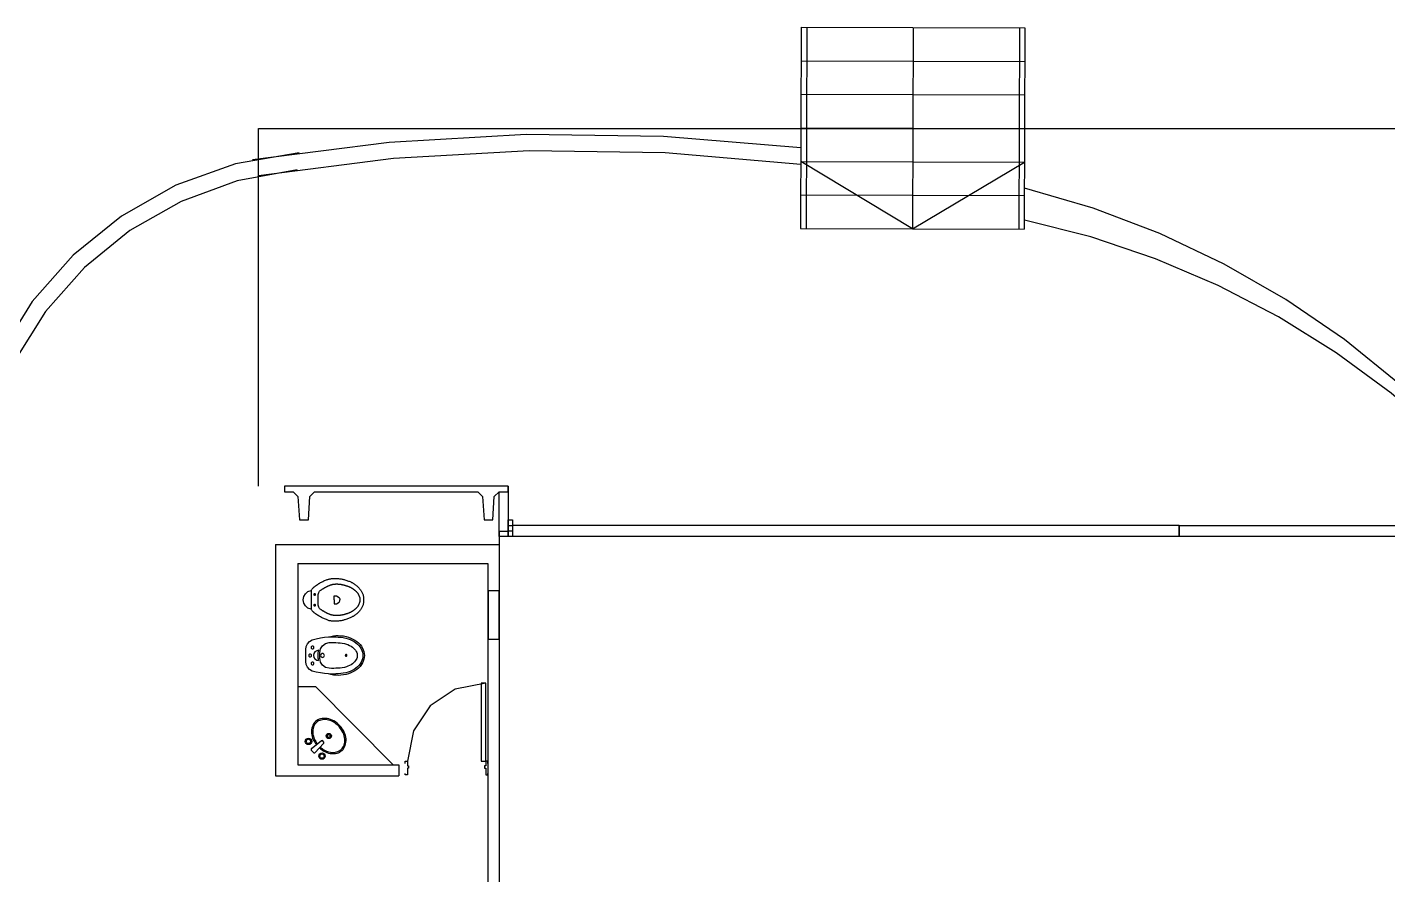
# Model space of a CAD drawing. Header units: metres. Extents: x 2 to 323, y -2 to 254.
# Drawn here: x 114 to 126.16, y 124.34 to 131.92 of the extents above; entities that cross this region are included whole.
import ezdxf

# ---------------------------------------------------------------- set-up
doc = ezdxf.new("R2010")
doc.units = ezdxf.units.M
for name, color, linetype in [('0-CARPINTERIAS', 7, 'Continuous'), ('0-MUROS EXISTENTES', 7, 'Continuous'), ('0-PROYECCIONES', 7, 'Continuous'), ('0-SANITARIOS', 7, 'Continuous'), ('0-VISTA-005', 7, 'Continuous'), ('0-VISTA-015', 7, 'Continuous'), ('00', 7, 'Continuous')]:
    doc.layers.add(name, color=color, linetype=linetype)

msp = doc.modelspace()

# ---------------------------------------------------------------- linework, layer by layer
for p, q in [((116.538, 125.466), (116.626, 125.533)), ((116.538, 125.466), (116.626, 125.533)), ((116.646, 125.525), (116.64, 125.533)), ((116.646, 125.525), (116.64, 125.533)), ((116.558, 125.43), (116.537, 125.452)), ((116.558, 125.43), (116.537, 125.452)), ((116.572, 125.429), (116.646, 125.511)), ((116.572, 125.429), (116.646, 125.511))]:
    msp.add_line(p, q)
for points in [[(116.535, 126.711), (116.507, 126.722), (116.485, 126.741), (116.471, 126.766), (116.465, 126.795), (116.471, 126.825), (116.485, 126.85), (116.507, 126.869), (116.535, 126.88)], [(116.535, 126.88), (116.538, 126.885), (116.542, 126.889), (116.545, 126.893), (116.549, 126.897), (116.551, 126.9), (116.554, 126.902), (116.556, 126.905), (116.559, 126.907), (116.563, 126.911), (116.568, 126.914), (116.572, 126.918), (116.576, 126.921), (116.577, 126.922), (116.577, 126.922), (116.578, 126.922), (116.578, 126.923), (116.581, 126.925), (116.584, 126.926), (116.586, 126.928), (116.589, 126.93), (116.591, 126.932), (116.594, 126.933), (116.597, 126.935), (116.599, 126.936), (116.6, 126.937), (116.601, 126.938), (116.602, 126.938), (116.602, 126.939), (116.605, 126.94), (116.608, 126.942), (116.61, 126.943), (116.613, 126.945), (116.62, 126.949), (116.627, 126.953), (116.634, 126.957), (116.641, 126.96), (116.648, 126.964), (116.656, 126.967), (116.664, 126.97), (116.672, 126.973), (116.678, 126.976), (116.685, 126.978), (116.692, 126.98), (116.698, 126.981), (116.703, 126.983), (116.708, 126.984), (116.713, 126.984), (116.718, 126.985), (116.721, 126.985), (116.723, 126.986), (116.726, 126.986), (116.728, 126.986), (116.73, 126.986), (116.731, 126.986), (116.732, 126.986), (116.734, 126.986), (116.736, 126.986), (116.738, 126.986), (116.739, 126.987), (116.741, 126.987), (116.745, 126.987), (116.75, 126.987), (116.754, 126.987), (116.758, 126.987), (116.763, 126.986), (116.769, 126.986), (116.774, 126.986), (116.78, 126.985), (116.788, 126.984), (116.796, 126.983), (116.804, 126.982), (116.812, 126.98), (116.819, 126.979), (116.825, 126.977), (116.832, 126.976), (116.838, 126.974), (116.846, 126.972), (116.854, 126.969), (116.861, 126.966), (116.869, 126.963), (116.876, 126.961), (116.883, 126.958), (116.89, 126.955), (116.896, 126.951), (116.901, 126.949), (116.906, 126.946), (116.911, 126.944), (116.915, 126.941), (116.919, 126.938), (116.923, 126.936), (116.927, 126.933), (116.931, 126.93), (116.935, 126.927), (116.939, 126.924), (116.943, 126.921), (116.947, 126.917), (116.95, 126.914), (116.953, 126.911), (116.956, 126.909), (116.959, 126.906), (116.963, 126.902), (116.966, 126.899), (116.969, 126.895), (116.972, 126.892), (116.975, 126.888), (116.978, 126.884), (116.981, 126.879), (116.984, 126.875), (116.987, 126.869), (116.99, 126.864), (116.993, 126.858), (116.995, 126.852), (116.998, 126.845), (117, 126.839), (117.002, 126.832), (117.004, 126.826), (117.005, 126.823), (117.005, 126.82), (117.005, 126.816), (117.005, 126.813), (117.005, 126.795), (117.005, 126.778), (117.005, 126.774), (117.005, 126.771), (117.005, 126.768), (117.004, 126.765), (117.002, 126.759), (117, 126.752), (116.998, 126.746), (116.995, 126.739), (116.993, 126.733), (116.99, 126.727), (116.987, 126.722), (116.984, 126.716), (116.981, 126.711), (116.978, 126.707), (116.975, 126.703), (116.972, 126.699), (116.969, 126.695), (116.966, 126.692), (116.963, 126.689), (116.959, 126.685), (116.956, 126.682), (116.953, 126.679), (116.95, 126.677), (116.947, 126.674), (116.943, 126.67), (116.939, 126.667), (116.935, 126.664), (116.931, 126.661), (116.927, 126.658), (116.923, 126.655), (116.919, 126.653), (116.915, 126.65), (116.911, 126.647), (116.906, 126.645), (116.901, 126.642), (116.896, 126.64), (116.89, 126.636), (116.883, 126.633), (116.876, 126.63), (116.869, 126.628), (116.861, 126.625), (116.854, 126.622), (116.846, 126.619), (116.838, 126.617), (116.832, 126.615), (116.825, 126.613), (116.819, 126.612), (116.812, 126.611), (116.804, 126.609), (116.796, 126.608), (116.788, 126.607), (116.78, 126.606), (116.774, 126.605), (116.769, 126.605), (116.763, 126.605), (116.758, 126.604), (116.754, 126.604), (116.75, 126.604), (116.745, 126.604), (116.741, 126.604), (116.739, 126.604), (116.738, 126.604), (116.736, 126.604), (116.734, 126.605), (116.732, 126.605), (116.731, 126.605), (116.73, 126.605), (116.728, 126.605), (116.726, 126.605), (116.723, 126.605), (116.721, 126.606), (116.718, 126.606), (116.713, 126.607), (116.708, 126.607), (116.703, 126.608), (116.698, 126.609), (116.692, 126.611), (116.685, 126.613), (116.678, 126.615), (116.672, 126.618), (116.664, 126.621), (116.656, 126.624), (116.648, 126.627), (116.641, 126.631), (116.634, 126.634), (116.627, 126.638), (116.62, 126.642), (116.613, 126.646), (116.61, 126.648), (116.608, 126.649), (116.605, 126.651), (116.602, 126.652), (116.602, 126.653), (116.601, 126.653), (116.6, 126.654), (116.599, 126.654), (116.597, 126.656), (116.594, 126.658), (116.591, 126.659), (116.589, 126.661), (116.586, 126.663), (116.584, 126.665), (116.581, 126.666), (116.578, 126.668), (116.578, 126.669), (116.577, 126.669), (116.577, 126.669), (116.576, 126.67), (116.572, 126.673), (116.568, 126.677), (116.563, 126.68), (116.559, 126.684), (116.556, 126.686), (116.554, 126.689), (116.551, 126.691), (116.549, 126.694), (116.545, 126.698), (116.542, 126.702), (116.538, 126.706), (116.535, 126.711)], [(116.812, 125.449), (116.821, 125.458), (116.829, 125.469), (116.835, 125.48), (116.84, 125.492), (116.844, 125.506), (116.847, 125.521), (116.848, 125.536), (116.848, 125.551), (116.845, 125.567), (116.842, 125.582), (116.837, 125.597), (116.832, 125.611), (116.824, 125.627), (116.814, 125.642), (116.804, 125.656), (116.793, 125.669), (116.78, 125.681), (116.767, 125.693), (116.753, 125.703), (116.738, 125.712), (116.724, 125.72), (116.71, 125.725), (116.695, 125.73), (116.68, 125.733), (116.665, 125.735), (116.65, 125.735), (116.635, 125.734), (116.62, 125.731), (116.608, 125.727), (116.596, 125.721), (116.585, 125.715), (116.575, 125.706), (116.566, 125.697), (116.558, 125.687), (116.552, 125.675), (116.547, 125.663), (116.543, 125.649), (116.54, 125.634), (116.539, 125.619), (116.539, 125.604), (116.541, 125.589), (116.545, 125.573), (116.549, 125.559), (116.555, 125.544), (116.561, 125.533), (116.568, 125.521), (116.575, 125.511), (116.582, 125.5)], [(116.812, 125.449), (116.821, 125.458), (116.829, 125.469), (116.835, 125.48), (116.84, 125.492), (116.844, 125.506), (116.847, 125.521), (116.848, 125.536), (116.848, 125.551), (116.845, 125.567), (116.842, 125.582), (116.837, 125.597), (116.832, 125.611), (116.824, 125.627), (116.814, 125.642), (116.804, 125.656), (116.793, 125.669), (116.78, 125.681), (116.767, 125.693), (116.753, 125.703), (116.738, 125.712), (116.724, 125.72), (116.71, 125.725), (116.695, 125.73), (116.68, 125.733), (116.665, 125.735), (116.65, 125.735), (116.635, 125.734), (116.62, 125.731), (116.608, 125.727), (116.596, 125.721), (116.585, 125.715), (116.575, 125.706), (116.566, 125.697), (116.558, 125.687), (116.552, 125.675), (116.547, 125.663), (116.543, 125.649), (116.54, 125.634), (116.539, 125.619), (116.539, 125.604), (116.541, 125.589), (116.545, 125.573), (116.549, 125.559), (116.555, 125.544), (116.561, 125.533), (116.568, 125.521), (116.575, 125.511), (116.582, 125.5)], [(116.804, 125.457), (116.813, 125.465), (116.819, 125.475), (116.825, 125.485), (116.83, 125.495), (116.834, 125.509), (116.836, 125.523), (116.837, 125.536), (116.836, 125.55), (116.835, 125.565), (116.831, 125.579), (116.827, 125.593), (116.821, 125.607), (116.814, 125.621), (116.805, 125.635), (116.795, 125.649), (116.785, 125.662), (116.773, 125.673), (116.76, 125.684), (116.747, 125.694), (116.733, 125.703), (116.72, 125.709), (116.706, 125.715), (116.692, 125.719), (116.678, 125.722), (116.664, 125.724), (116.65, 125.724), (116.636, 125.723), (116.623, 125.72), (116.612, 125.717), (116.601, 125.712), (116.591, 125.706), (116.582, 125.698), (116.574, 125.69), (116.567, 125.681), (116.562, 125.671), (116.557, 125.66), (116.553, 125.646), (116.551, 125.633), (116.55, 125.619), (116.55, 125.605), (116.552, 125.59), (116.556, 125.576), (116.56, 125.562), (116.565, 125.549), (116.571, 125.538), (116.577, 125.527), (116.584, 125.517), (116.591, 125.507)], [(116.804, 125.457), (116.813, 125.465), (116.819, 125.475), (116.825, 125.485), (116.83, 125.495), (116.834, 125.509), (116.836, 125.523), (116.837, 125.536), (116.836, 125.55), (116.835, 125.565), (116.831, 125.579), (116.827, 125.593), (116.821, 125.607), (116.814, 125.621), (116.805, 125.635), (116.795, 125.649), (116.785, 125.662), (116.773, 125.673), (116.76, 125.684), (116.747, 125.694), (116.733, 125.703), (116.72, 125.709), (116.706, 125.715), (116.692, 125.719), (116.678, 125.722), (116.664, 125.724), (116.65, 125.724), (116.636, 125.723), (116.623, 125.72), (116.612, 125.717), (116.601, 125.712), (116.591, 125.706), (116.582, 125.698), (116.574, 125.69), (116.567, 125.681), (116.562, 125.671), (116.557, 125.66), (116.553, 125.646), (116.551, 125.633), (116.55, 125.619), (116.55, 125.605), (116.552, 125.59), (116.556, 125.576), (116.56, 125.562), (116.565, 125.549), (116.571, 125.538), (116.577, 125.527), (116.584, 125.517), (116.591, 125.507)], [(116.64, 125.533), (116.636, 125.535), (116.633, 125.536), (116.629, 125.535), (116.626, 125.533)], [(116.64, 125.533), (116.636, 125.535), (116.633, 125.536), (116.629, 125.535), (116.626, 125.533)], [(116.538, 125.466), (116.537, 125.465), (116.536, 125.463), (116.535, 125.461), (116.535, 125.459), (116.535, 125.457), (116.535, 125.455), (116.536, 125.453), (116.537, 125.452)], [(116.538, 125.466), (116.537, 125.465), (116.536, 125.463), (116.535, 125.461), (116.535, 125.459), (116.535, 125.457), (116.535, 125.455), (116.536, 125.453), (116.537, 125.452)], [(116.558, 125.43), (116.561, 125.428), (116.565, 125.427), (116.568, 125.427), (116.572, 125.429)], [(116.558, 125.43), (116.561, 125.428), (116.565, 125.427), (116.568, 125.427), (116.572, 125.429)], [(116.61, 125.471), (116.619, 125.463), (116.628, 125.456), (116.638, 125.449), (116.649, 125.443), (116.663, 125.436), (116.677, 125.43), (116.692, 125.425), (116.707, 125.422), (116.722, 125.42), (116.737, 125.42), (116.752, 125.421), (116.767, 125.424), (116.779, 125.428), (116.791, 125.434), (116.802, 125.441), (116.812, 125.449)], [(116.61, 125.471), (116.619, 125.463), (116.628, 125.456), (116.638, 125.449), (116.649, 125.443), (116.663, 125.436), (116.677, 125.43), (116.692, 125.425), (116.707, 125.422), (116.722, 125.42), (116.737, 125.42), (116.752, 125.421), (116.767, 125.424), (116.779, 125.428), (116.791, 125.434), (116.802, 125.441), (116.812, 125.449)], [(116.617, 125.479), (116.626, 125.472), (116.635, 125.465), (116.644, 125.458), (116.654, 125.452), (116.667, 125.446), (116.681, 125.44), (116.695, 125.436), (116.709, 125.433), (116.723, 125.431), (116.737, 125.431), (116.75, 125.432), (116.764, 125.435), (116.775, 125.439), (116.786, 125.444), (116.795, 125.45), (116.804, 125.457)], [(116.617, 125.479), (116.626, 125.472), (116.635, 125.465), (116.644, 125.458), (116.654, 125.452), (116.667, 125.446), (116.681, 125.44), (116.695, 125.436), (116.709, 125.433), (116.723, 125.431), (116.737, 125.431), (116.75, 125.432), (116.764, 125.435), (116.775, 125.439), (116.786, 125.444), (116.795, 125.45), (116.804, 125.457)], [(116.646, 125.511), (116.648, 125.514), (116.649, 125.518), (116.648, 125.522), (116.646, 125.525)], [(116.646, 125.511), (116.648, 125.514), (116.649, 125.518), (116.648, 125.522), (116.646, 125.525)], [(117.376, 125.331), (117.376, 125.351), (117.396, 125.351), (117.396, 125.311), (117.406, 125.311), (117.406, 125.291), (117.396, 125.291), (117.396, 125.231), (117.376, 125.231), (117.376, 125.241)], [(117.376, 125.331), (117.376, 125.351), (117.396, 125.351), (117.396, 125.311), (117.406, 125.311), (117.406, 125.291), (117.396, 125.291), (117.396, 125.231), (117.376, 125.231), (117.376, 125.241)], [(118.116, 125.331), (118.116, 125.351), (118.096, 125.351), (118.096, 125.311), (118.086, 125.311), (118.086, 125.291), (118.096, 125.291), (118.096, 125.231), (118.116, 125.231), (118.116, 125.241)], [(118.116, 125.331), (118.116, 125.351), (118.096, 125.351), (118.096, 125.311), (118.086, 125.311), (118.086, 125.291), (118.096, 125.291), (118.096, 125.231), (118.116, 125.231), (118.116, 125.241)]]:
    msp.add_lwpolyline(points)
for points in [[(116.692, 126.133), (116.655, 126.136), (116.618, 126.141), (116.581, 126.148), (116.545, 126.157), (116.522, 126.172), (116.504, 126.193), (116.492, 126.217), (116.487, 126.244), (116.487, 126.352), (116.492, 126.379), (116.504, 126.403), (116.522, 126.423), (116.545, 126.438), (116.581, 126.448), (116.618, 126.455), (116.655, 126.46), (116.692, 126.463), (116.713, 126.468), (116.735, 126.472), (116.757, 126.475), (116.778, 126.475), (116.802, 126.474), (116.825, 126.472), (116.848, 126.467), (116.87, 126.461), (116.89, 126.454), (116.909, 126.445), (116.927, 126.435), (116.944, 126.423), (116.959, 126.41), (116.973, 126.396), (116.985, 126.38), (116.995, 126.363), (117.002, 126.348), (117.008, 126.332), (117.011, 126.315), (117.012, 126.298), (117.011, 126.281), (117.008, 126.264), (117.002, 126.248), (116.995, 126.233), (116.985, 126.216), (116.973, 126.2), (116.959, 126.185), (116.944, 126.172), (116.927, 126.161), (116.909, 126.15), (116.89, 126.142), (116.87, 126.134), (116.848, 126.128), (116.825, 126.124), (116.802, 126.121), (116.778, 126.12), (116.757, 126.121), (116.735, 126.123), (116.713, 126.127), (116.692, 126.133)], [(118.096, 125.351), (118.096, 126.051), (118.056, 126.051), (118.056, 125.351), (118.096, 125.351)], [(118.096, 125.351), (118.096, 126.051), (118.056, 126.051), (118.056, 125.351), (118.096, 125.351)], [(116.541, 125.529), (116.539, 125.518), (116.533, 125.509), (116.523, 125.502), (116.512, 125.5), (116.5, 125.502), (116.491, 125.509), (116.485, 125.518), (116.483, 125.529), (116.485, 125.541), (116.491, 125.55), (116.5, 125.556), (116.512, 125.558), (116.523, 125.556), (116.533, 125.55), (116.539, 125.541), (116.541, 125.529)], [(116.541, 125.529), (116.539, 125.518), (116.533, 125.509), (116.523, 125.502), (116.512, 125.5), (116.5, 125.502), (116.491, 125.509), (116.485, 125.518), (116.483, 125.529), (116.485, 125.541), (116.491, 125.55), (116.5, 125.556), (116.512, 125.558), (116.523, 125.556), (116.533, 125.55), (116.539, 125.541), (116.541, 125.529)], [(116.531, 125.529), (116.53, 125.522), (116.525, 125.516), (116.519, 125.511), (116.512, 125.51), (116.504, 125.511), (116.498, 125.516), (116.494, 125.522), (116.493, 125.529), (116.494, 125.537), (116.498, 125.543), (116.504, 125.547), (116.512, 125.548), (116.519, 125.547), (116.525, 125.543), (116.53, 125.537), (116.531, 125.529)], [(116.531, 125.529), (116.53, 125.522), (116.525, 125.516), (116.519, 125.511), (116.512, 125.51), (116.504, 125.511), (116.498, 125.516), (116.494, 125.522), (116.493, 125.529), (116.494, 125.537), (116.498, 125.543), (116.504, 125.547), (116.512, 125.548), (116.519, 125.547), (116.525, 125.543), (116.53, 125.537), (116.531, 125.529)], [(116.717, 125.578), (116.715, 125.568), (116.71, 125.561), (116.703, 125.556), (116.693, 125.554), (116.684, 125.556), (116.677, 125.561), (116.672, 125.568), (116.67, 125.578), (116.672, 125.587), (116.677, 125.594), (116.684, 125.599), (116.693, 125.601), (116.703, 125.599), (116.71, 125.594), (116.715, 125.587), (116.717, 125.578)], [(116.717, 125.578), (116.715, 125.568), (116.71, 125.561), (116.703, 125.556), (116.693, 125.554), (116.684, 125.556), (116.677, 125.561), (116.672, 125.568), (116.67, 125.578), (116.672, 125.587), (116.677, 125.594), (116.684, 125.599), (116.693, 125.601), (116.703, 125.599), (116.71, 125.594), (116.715, 125.587), (116.717, 125.578)], [(116.706, 125.578), (116.705, 125.573), (116.702, 125.569), (116.698, 125.566), (116.693, 125.565), (116.689, 125.566), (116.685, 125.569), (116.682, 125.573), (116.681, 125.578), (116.682, 125.583), (116.685, 125.586), (116.689, 125.589), (116.693, 125.59), (116.698, 125.589), (116.702, 125.586), (116.705, 125.583), (116.706, 125.578)], [(116.706, 125.578), (116.705, 125.573), (116.702, 125.569), (116.698, 125.566), (116.693, 125.565), (116.689, 125.566), (116.685, 125.569), (116.682, 125.573), (116.681, 125.578), (116.682, 125.583), (116.685, 125.586), (116.689, 125.589), (116.693, 125.59), (116.698, 125.589), (116.702, 125.586), (116.705, 125.583), (116.706, 125.578)], [(116.662, 125.398), (116.659, 125.387), (116.653, 125.377), (116.644, 125.371), (116.633, 125.369), (116.621, 125.371), (116.612, 125.377), (116.606, 125.387), (116.603, 125.398), (116.606, 125.41), (116.612, 125.419), (116.621, 125.425), (116.633, 125.427), (116.644, 125.425), (116.653, 125.419), (116.659, 125.41), (116.662, 125.398)], [(116.662, 125.398), (116.659, 125.387), (116.653, 125.377), (116.644, 125.371), (116.633, 125.369), (116.621, 125.371), (116.612, 125.377), (116.606, 125.387), (116.603, 125.398), (116.606, 125.41), (116.612, 125.419), (116.621, 125.425), (116.633, 125.427), (116.644, 125.425), (116.653, 125.419), (116.659, 125.41), (116.662, 125.398)], [(116.652, 125.398), (116.65, 125.391), (116.646, 125.385), (116.64, 125.38), (116.633, 125.379), (116.625, 125.38), (116.619, 125.385), (116.615, 125.391), (116.613, 125.398), (116.615, 125.406), (116.619, 125.412), (116.625, 125.416), (116.633, 125.417), (116.64, 125.416), (116.646, 125.412), (116.65, 125.406), (116.652, 125.398)], [(116.652, 125.398), (116.65, 125.391), (116.646, 125.385), (116.64, 125.38), (116.633, 125.379), (116.625, 125.38), (116.619, 125.385), (116.615, 125.391), (116.613, 125.398), (116.615, 125.406), (116.619, 125.412), (116.625, 125.416), (116.633, 125.417), (116.64, 125.416), (116.646, 125.412), (116.65, 125.406), (116.652, 125.398)]]:
    msp.add_lwpolyline(points, close=True)
at = {"layer": '0-CARPINTERIAS'}
for p, q in [((124.296, 127.461), (118.336, 127.461)), ((124.296, 127.361), (118.336, 127.361)), ((124.296, 127.461), (124.296, 127.361)), ((125.296, 127.361), (124.296, 127.361)), ((118.216, 125.221), (118.216, 125.201)), ((118.216, 125.221), (118.216, 125.201))]:
    msp.add_line(p, q, dxfattribs=at)
for points in [[(118.336, 127.411), (118.296, 127.411), (118.296, 127.511), (118.336, 127.511), (118.336, 127.411)], [(118.336, 127.361), (118.296, 127.361), (118.296, 127.461), (118.336, 127.461), (118.336, 127.361)], [(126.296, 127.361), (124.296, 127.361), (124.296, 127.461), (126.296, 127.461), (126.296, 127.361)]]:
    msp.add_lwpolyline(points, close=True, dxfattribs=at)
at = {"layer": '0-MUROS EXISTENTES'}
for p, q in [((118.296, 127.811), (118.296, 127.411)), ((118.296, 127.761), (118.296, 127.361)), ((118.216, 127.411), (118.216, 125.221)), ((118.216, 127.411), (118.216, 124.151)), ((118.216, 127.411), (118.296, 127.411)), ((116.216, 127.291), (116.216, 125.221)), ((116.216, 127.291), (118.216, 127.291)), ((116.216, 127.291), (118.216, 127.291)), ((116.216, 127.291), (116.216, 125.221)), ((116.216, 127.291), (118.216, 127.291)), ((116.216, 127.291), (118.216, 127.291)), ((116.416, 127.121), (118.116, 127.121)), ((116.416, 127.121), (116.416, 125.321)), ((116.416, 127.121), (118.116, 127.121)), ((116.416, 127.121), (116.416, 125.321)), ((118.116, 127.121), (118.116, 125.221)), ((118.116, 127.121), (118.116, 124.151)), ((116.416, 125.321), (117.32, 125.321)), ((116.416, 125.321), (117.32, 125.321)), ((117.32, 125.321), (117.32, 125.221)), ((117.32, 125.321), (117.32, 125.221)), ((116.216, 125.221), (117.32, 125.221)), ((116.416, 125.221), (117.32, 125.221))]:
    msp.add_line(p, q, dxfattribs=at)
for points in [[(116.296, 127.811), (116.296, 127.761), (116.376, 127.761), (116.418, 127.721), (116.431, 127.511), (116.511, 127.511), (116.523, 127.721), (116.566, 127.761), (118.026, 127.761), (118.068, 127.721), (118.081, 127.511), (118.161, 127.511), (118.173, 127.721), (118.216, 127.761), (118.296, 127.761), (118.296, 127.811), (116.296, 127.811)], [(116.296, 127.811), (116.296, 127.761), (116.376, 127.761), (116.418, 127.721), (116.431, 127.511), (116.511, 127.511), (116.523, 127.721), (116.566, 127.761), (118.026, 127.761), (118.068, 127.721), (118.081, 127.511), (118.161, 127.511), (118.173, 127.721), (118.216, 127.761), (118.296, 127.761), (118.296, 127.811), (116.296, 127.811)], [(118.216, 127.761), (118.296, 127.761), (118.296, 127.361), (118.216, 127.361), (118.216, 127.761)]]:
    msp.add_lwpolyline(points, close=True, dxfattribs=at)
at = {"layer": '0-PROYECCIONES'}
for p, q in [((116.066, 131.011), (185.056, 131.011)), ((116.066, 127.811), (116.066, 131.011)), ((116.066, 127.811), (116.066, 131.011))]:
    msp.add_line(p, q, dxfattribs=at)
at = {"layer": '0-SANITARIOS'}
for p in [(116.416, 126.021), (117.268, 125.321), (117.268, 125.321)]:
    msp.add_line(p, (116.576, 126.021), dxfattribs=at)
at = {"layer": '0-VISTA-005'}
for p, q in [((120.917, 131.917), (120.911, 130.117)), ((120.917, 131.917), (122.917, 131.911)), ((120.967, 131.917), (120.961, 130.117)), ((121.917, 131.914), (121.911, 130.114)), ((122.867, 131.911), (122.861, 130.111)), ((122.917, 131.911), (122.911, 130.111)), ((120.916, 131.617), (122.916, 131.611)), ((120.915, 131.317), (122.915, 131.311)), ((120.914, 131.017), (122.914, 131.011)), ((121.911, 130.114), (120.913, 130.717)), ((120.913, 130.717), (122.913, 130.711)), ((121.911, 130.114), (122.913, 130.711)), ((120.912, 130.417), (122.912, 130.411)), ((120.911, 130.117), (122.911, 130.111))]:
    msp.add_line(p, q, dxfattribs=at)
for points in [[(120.914, 130.837), (119.687, 130.94), (118.459, 130.956), (117.232, 130.886), (116.011, 130.731)], [(116.428, 130.793), (115.858, 130.694), (115.326, 130.503), (114.84, 130.228), (114.408, 129.879), (114.041, 129.463), (113.746, 128.989), (113.532, 128.466), (113.408, 127.901)], [(120.913, 130.689), (119.701, 130.792), (118.486, 130.81), (117.273, 130.742), (116.066, 130.589)], [(116.412, 130.642), (115.875, 130.543), (115.374, 130.359), (114.916, 130.098), (114.509, 129.767), (114.162, 129.374), (113.882, 128.927), (113.678, 128.433), (113.558, 127.901)], [(127.159, 127.811), (126.73, 128.287), (126.267, 128.725), (125.773, 129.125), (125.249, 129.483), (124.698, 129.799), (124.124, 130.071), (123.528, 130.297), (122.912, 130.476)], [(127.085, 127.811), (126.653, 128.246), (126.191, 128.645), (125.7, 129.005), (125.184, 129.327), (124.645, 129.607), (124.085, 129.846), (123.506, 130.041), (122.912, 130.191)]]:
    msp.add_lwpolyline(points, dxfattribs=at)
at = {"layer": '0-VISTA-015'}
msp.add_lwpolyline([(118.118, 126.445), (118.216, 126.445), (118.216, 126.875), (118.118, 126.875), (118.118, 126.445)], close=True, dxfattribs=at)
at = {"layer": '00'}
for p, q in [((116.535, 126.88), (116.535, 126.711)), ((116.74, 126.795), (116.74, 126.831)), ((116.74, 126.795), (116.74, 126.76))]:
    msp.add_line(p, q, dxfattribs=at)
for points in [[(116.631, 126.888), (116.633, 126.89), (116.635, 126.891), (116.637, 126.893), (116.64, 126.894), (116.64, 126.894), (116.64, 126.894), (116.64, 126.894), (116.64, 126.894), (116.64, 126.894), (116.64, 126.894), (116.641, 126.895), (116.641, 126.895), (116.641, 126.895), (116.642, 126.895), (116.642, 126.896), (116.643, 126.896), (116.643, 126.896), (116.644, 126.897), (116.644, 126.897), (116.645, 126.897), (116.647, 126.898), (116.649, 126.9), (116.651, 126.901), (116.653, 126.902), (116.655, 126.904), (116.657, 126.905), (116.66, 126.906), (116.662, 126.907), (116.666, 126.909), (116.669, 126.911), (116.673, 126.913), (116.677, 126.915), (116.68, 126.916), (116.682, 126.918), (116.685, 126.919), (116.688, 126.92), (116.692, 126.922), (116.696, 126.924), (116.7, 126.925), (116.704, 126.926), (116.707, 126.928), (116.71, 126.929), (116.713, 126.93), (116.717, 126.931), (116.719, 126.932), (116.721, 126.932), (116.723, 126.933), (116.725, 126.933), (116.727, 126.933), (116.729, 126.934), (116.731, 126.934), (116.733, 126.935), (116.734, 126.935), (116.735, 126.935), (116.736, 126.935), (116.737, 126.935), (116.739, 126.935), (116.741, 126.936), (116.742, 126.936), (116.744, 126.936), (116.745, 126.936), (116.745, 126.936), (116.746, 126.936), (116.747, 126.936), (116.748, 126.936), (116.748, 126.936), (116.749, 126.936), (116.75, 126.936), (116.75, 126.936), (116.75, 126.936), (116.75, 126.936), (116.75, 126.936), (116.751, 126.936), (116.751, 126.936), (116.751, 126.936), (116.751, 126.936), (116.753, 126.936), (116.754, 126.937), (116.755, 126.937), (116.756, 126.937), (116.757, 126.937), (116.759, 126.937), (116.76, 126.937), (116.762, 126.937), (116.764, 126.937), (116.766, 126.937), (116.769, 126.937), (116.771, 126.937), (116.773, 126.936), (116.774, 126.936), (116.776, 126.936), (116.777, 126.936), (116.78, 126.936), (116.783, 126.936), (116.786, 126.936), (116.789, 126.935), (116.792, 126.935), (116.795, 126.935), (116.798, 126.934), (116.801, 126.934), (116.805, 126.933), (116.809, 126.933), (116.813, 126.932), (116.817, 126.931), (116.82, 126.931), (116.823, 126.93), (116.825, 126.929), (116.828, 126.929), (116.831, 126.928), (116.833, 126.927), (116.836, 126.927), (116.838, 126.926), (116.841, 126.925), (116.844, 126.924), (116.847, 126.923), (116.85, 126.922), (116.854, 126.921), (116.858, 126.92), (116.861, 126.918), (116.865, 126.917), (116.869, 126.915), (116.872, 126.914), (116.876, 126.913), (116.879, 126.911), (116.882, 126.91), (116.884, 126.909), (116.886, 126.908), (116.889, 126.906), (116.891, 126.905), (116.893, 126.904), (116.895, 126.903), (116.897, 126.902), (116.899, 126.901), (116.9, 126.9), (116.901, 126.899), (116.903, 126.899), (116.904, 126.898), (116.906, 126.897), (116.907, 126.896), (116.909, 126.895), (116.91, 126.894), (116.912, 126.892), (116.913, 126.891), (116.915, 126.89), (116.917, 126.889), (116.919, 126.887), (116.921, 126.886), (116.922, 126.885), (116.924, 126.883), (116.925, 126.882), (116.927, 126.881), (116.929, 126.879), (116.93, 126.878), (116.931, 126.877), (116.932, 126.876), (116.933, 126.875), (116.934, 126.874), (116.936, 126.873), (116.937, 126.872), (116.938, 126.87), (116.939, 126.869), (116.941, 126.868), (116.942, 126.867), (116.943, 126.865), (116.944, 126.864), (116.945, 126.863), (116.947, 126.861), (116.948, 126.86), (116.949, 126.859), (116.949, 126.858), (116.95, 126.857), (116.951, 126.856), (116.952, 126.854), (116.953, 126.853), (116.954, 126.851), (116.955, 126.85), (116.955, 126.849), (116.956, 126.848), (116.957, 126.846), (116.957, 126.845), (116.959, 126.842), (116.96, 126.839), (116.962, 126.836), (116.963, 126.833), (116.965, 126.829), (116.966, 126.825), (116.968, 126.821), (116.969, 126.818), (116.969, 126.817), (116.97, 126.815), (116.97, 126.814), (116.97, 126.813), (116.97, 126.795), (116.97, 126.778), (116.97, 126.777), (116.97, 126.776), (116.969, 126.774), (116.969, 126.773), (116.968, 126.769), (116.966, 126.766), (116.965, 126.762), (116.963, 126.758), (116.962, 126.755), (116.96, 126.752), (116.959, 126.749), (116.957, 126.746), (116.957, 126.745), (116.956, 126.743), (116.955, 126.742), (116.955, 126.741), (116.954, 126.739), (116.953, 126.738), (116.952, 126.737), (116.951, 126.735), (116.95, 126.734), (116.949, 126.733), (116.949, 126.732), (116.948, 126.731), (116.947, 126.73), (116.945, 126.728), (116.944, 126.727), (116.943, 126.726), (116.942, 126.724), (116.941, 126.723), (116.939, 126.722), (116.938, 126.721), (116.937, 126.719), (116.936, 126.718), (116.934, 126.717), (116.933, 126.716), (116.932, 126.715), (116.931, 126.714), (116.93, 126.713), (116.929, 126.712), (116.927, 126.71), (116.925, 126.709), (116.924, 126.708), (116.922, 126.706), (116.921, 126.705), (116.919, 126.703), (116.917, 126.702), (116.915, 126.701), (116.913, 126.7), (116.912, 126.698), (116.91, 126.697), (116.909, 126.696), (116.907, 126.695), (116.906, 126.694), (116.904, 126.693), (116.903, 126.692), (116.901, 126.691), (116.9, 126.691), (116.899, 126.69), (116.897, 126.689), (116.895, 126.688), (116.893, 126.687), (116.891, 126.686), (116.889, 126.684), (116.886, 126.683), (116.884, 126.682), (116.882, 126.681), (116.879, 126.68), (116.876, 126.678), (116.872, 126.677), (116.869, 126.675), (116.865, 126.674), (116.861, 126.673), (116.858, 126.671), (116.854, 126.67), (116.85, 126.669), (116.847, 126.668), (116.844, 126.667), (116.841, 126.666), (116.838, 126.665), (116.836, 126.664), (116.833, 126.663), (116.831, 126.663), (116.828, 126.662), (116.825, 126.662), (116.823, 126.661), (116.82, 126.66), (116.817, 126.66), (116.813, 126.659), (116.809, 126.658), (116.805, 126.658), (116.801, 126.657), (116.798, 126.657), (116.795, 126.656), (116.792, 126.656), (116.789, 126.656), (116.786, 126.655), (116.783, 126.655), (116.78, 126.655), (116.777, 126.655), (116.776, 126.655), (116.774, 126.654), (116.773, 126.654), (116.771, 126.654), (116.769, 126.654), (116.766, 126.654), (116.764, 126.654), (116.762, 126.654), (116.76, 126.654), (116.759, 126.654), (116.757, 126.654), (116.756, 126.654), (116.755, 126.654), (116.754, 126.654), (116.753, 126.654), (116.751, 126.654), (116.751, 126.654), (116.751, 126.654), (116.751, 126.654), (116.75, 126.655), (116.75, 126.655), (116.75, 126.655), (116.75, 126.655), (116.75, 126.655), (116.749, 126.655), (116.748, 126.655), (116.748, 126.655), (116.747, 126.655), (116.746, 126.655), (116.745, 126.655), (116.745, 126.655), (116.744, 126.655), (116.742, 126.655), (116.741, 126.655), (116.739, 126.655), (116.737, 126.656), (116.736, 126.656), (116.735, 126.656), (116.734, 126.656), (116.733, 126.656), (116.731, 126.657), (116.729, 126.657), (116.727, 126.657), (116.725, 126.658), (116.723, 126.658), (116.721, 126.659), (116.719, 126.659), (116.717, 126.66), (116.713, 126.661), (116.71, 126.662), (116.707, 126.663), (116.704, 126.664), (116.7, 126.666), (116.696, 126.667), (116.692, 126.669), (116.688, 126.671), (116.685, 126.672), (116.682, 126.673), (116.68, 126.674), (116.677, 126.676), (116.673, 126.678), (116.669, 126.68), (116.666, 126.682), (116.662, 126.684), (116.66, 126.685), (116.657, 126.686), (116.655, 126.687), (116.653, 126.689), (116.651, 126.69), (116.649, 126.691), (116.647, 126.692), (116.645, 126.694), (116.644, 126.694), (116.644, 126.694), (116.643, 126.695), (116.643, 126.695), (116.642, 126.695), (116.642, 126.696), (116.641, 126.696), (116.641, 126.696), (116.641, 126.696), (116.64, 126.696), (116.64, 126.697), (116.64, 126.697), (116.64, 126.697), (116.64, 126.697), (116.64, 126.697), (116.64, 126.697), (116.637, 126.698), (116.635, 126.7), (116.633, 126.701), (116.631, 126.703), (116.63, 126.703), (116.63, 126.703), (116.629, 126.704), (116.629, 126.704), (116.627, 126.705), (116.625, 126.706), (116.623, 126.708), (116.621, 126.709), (116.616, 126.713), (116.611, 126.718), (116.607, 126.724), (116.604, 126.73), (116.601, 126.738), (116.598, 126.747), (116.597, 126.756), (116.597, 126.764), (116.597, 126.795), (116.597, 126.826), (116.597, 126.835), (116.598, 126.844), (116.601, 126.853), (116.604, 126.861), (116.607, 126.867), (116.611, 126.873), (116.616, 126.878), (116.621, 126.882), (116.623, 126.883), (116.625, 126.884), (116.627, 126.886), (116.629, 126.887), (116.629, 126.887), (116.63, 126.888), (116.63, 126.888), (116.631, 126.888)], [(116.561, 126.843), (116.561, 126.84), (116.563, 126.837), (116.565, 126.836), (116.568, 126.835), (116.571, 126.836), (116.573, 126.837), (116.575, 126.84), (116.576, 126.843), (116.575, 126.846), (116.573, 126.848), (116.571, 126.849), (116.568, 126.85), (116.565, 126.849), (116.563, 126.848), (116.561, 126.846), (116.561, 126.843)], [(116.561, 126.748), (116.561, 126.745), (116.563, 126.743), (116.565, 126.741), (116.568, 126.741), (116.571, 126.741), (116.573, 126.743), (116.575, 126.745), (116.576, 126.748), (116.575, 126.751), (116.573, 126.753), (116.571, 126.755), (116.568, 126.756), (116.565, 126.755), (116.563, 126.753), (116.561, 126.751), (116.561, 126.748)], [(116.851, 126.4), (116.865, 126.395), (116.879, 126.388), (116.892, 126.381), (116.905, 126.372), (116.915, 126.364), (116.924, 126.354), (116.932, 126.344), (116.939, 126.332), (116.943, 126.324), (116.946, 126.316), (116.947, 126.307), (116.948, 126.298), (116.947, 126.289), (116.946, 126.28), (116.943, 126.271), (116.939, 126.263), (116.932, 126.252), (116.924, 126.241), (116.915, 126.232), (116.905, 126.223), (116.892, 126.215), (116.879, 126.207), (116.865, 126.201), (116.851, 126.196), (116.833, 126.191), (116.814, 126.187), (116.795, 126.185), (116.776, 126.184), (116.757, 126.183), (116.737, 126.182), (116.718, 126.182), (116.698, 126.183), (116.664, 126.191), (116.637, 126.21), (116.619, 126.238), (116.612, 126.273), (116.612, 126.323), (116.619, 126.357), (116.637, 126.385), (116.664, 126.405), (116.698, 126.413), (116.718, 126.414), (116.737, 126.413), (116.757, 126.413), (116.776, 126.411), (116.795, 126.411), (116.814, 126.409), (116.833, 126.405), (116.851, 126.4)], [(116.514, 126.298), (116.515, 126.293), (116.518, 126.289), (116.522, 126.287), (116.527, 126.286), (116.531, 126.287), (116.535, 126.289), (116.538, 126.293), (116.539, 126.298), (116.538, 126.303), (116.535, 126.306), (116.531, 126.309), (116.527, 126.31), (116.522, 126.309), (116.518, 126.306), (116.515, 126.303), (116.514, 126.298)], [(116.536, 126.369), (116.537, 126.364), (116.54, 126.36), (116.544, 126.358), (116.548, 126.357), (116.553, 126.358), (116.557, 126.36), (116.56, 126.364), (116.561, 126.369), (116.56, 126.374), (116.557, 126.378), (116.553, 126.38), (116.548, 126.381), (116.544, 126.38), (116.54, 126.378), (116.537, 126.374), (116.536, 126.369)], [(116.602, 126.253), (116.6, 126.264), (116.599, 126.275), (116.598, 126.287), (116.598, 126.298), (116.598, 126.309), (116.599, 126.321), (116.6, 126.332), (116.603, 126.344), (116.585, 126.34), (116.57, 126.331), (116.561, 126.316), (116.557, 126.299), (116.561, 126.281), (116.57, 126.267), (116.585, 126.257), (116.602, 126.253)], [(116.62, 126.298), (116.622, 126.291), (116.625, 126.286), (116.631, 126.282), (116.637, 126.281), (116.644, 126.282), (116.649, 126.286), (116.653, 126.291), (116.654, 126.298), (116.653, 126.304), (116.649, 126.31), (116.644, 126.314), (116.637, 126.315), (116.631, 126.314), (116.625, 126.31), (116.622, 126.304), (116.62, 126.298)], [(116.841, 126.298), (116.842, 126.295), (116.843, 126.293), (116.846, 126.291), (116.849, 126.29), (116.852, 126.291), (116.854, 126.293), (116.855, 126.295), (116.856, 126.298), (116.855, 126.301), (116.854, 126.303), (116.852, 126.305), (116.849, 126.305), (116.846, 126.305), (116.843, 126.303), (116.842, 126.301), (116.841, 126.298)], [(116.536, 126.227), (116.537, 126.222), (116.54, 126.218), (116.544, 126.215), (116.548, 126.214), (116.553, 126.215), (116.557, 126.218), (116.56, 126.222), (116.561, 126.227), (116.56, 126.231), (116.557, 126.235), (116.553, 126.238), (116.548, 126.239), (116.544, 126.238), (116.54, 126.235), (116.537, 126.231), (116.536, 126.227)]]:
    msp.add_lwpolyline(points, close=True, dxfattribs=at)
for points in [[(116.74, 126.831), (116.762, 126.831), (116.787, 126.817), (116.791, 126.805), (116.791, 126.795)], [(116.74, 126.76), (116.762, 126.76), (116.787, 126.774), (116.791, 126.786), (116.791, 126.795)], [(116.692, 126.463), (116.714, 126.464), (116.735, 126.463), (116.757, 126.463), (116.778, 126.461), (116.801, 126.46), (116.823, 126.458), (116.845, 126.454), (116.866, 126.448), (116.884, 126.441), (116.902, 126.433), (116.919, 126.423), (116.935, 126.412), (116.949, 126.4), (116.962, 126.387), (116.973, 126.372), (116.983, 126.356), (116.989, 126.343), (116.994, 126.328), (116.997, 126.313), (116.998, 126.298), (116.997, 126.283), (116.994, 126.268), (116.989, 126.253), (116.983, 126.239), (116.973, 126.224), (116.962, 126.209), (116.949, 126.196), (116.935, 126.184), (116.919, 126.172), (116.902, 126.163), (116.884, 126.155), (116.866, 126.148), (116.845, 126.142), (116.823, 126.138), (116.801, 126.135), (116.778, 126.134), (116.757, 126.133), (116.735, 126.132), (116.714, 126.132), (116.692, 126.133)], [(118.096, 126.051), (117.823, 125.996), (117.601, 125.846), (117.451, 125.623), (117.396, 125.351)], [(118.096, 126.051), (117.823, 125.996), (117.601, 125.846), (117.451, 125.623), (117.396, 125.351)]]:
    msp.add_lwpolyline(points, dxfattribs=at)

doc.saveas('drawing.dxf')
